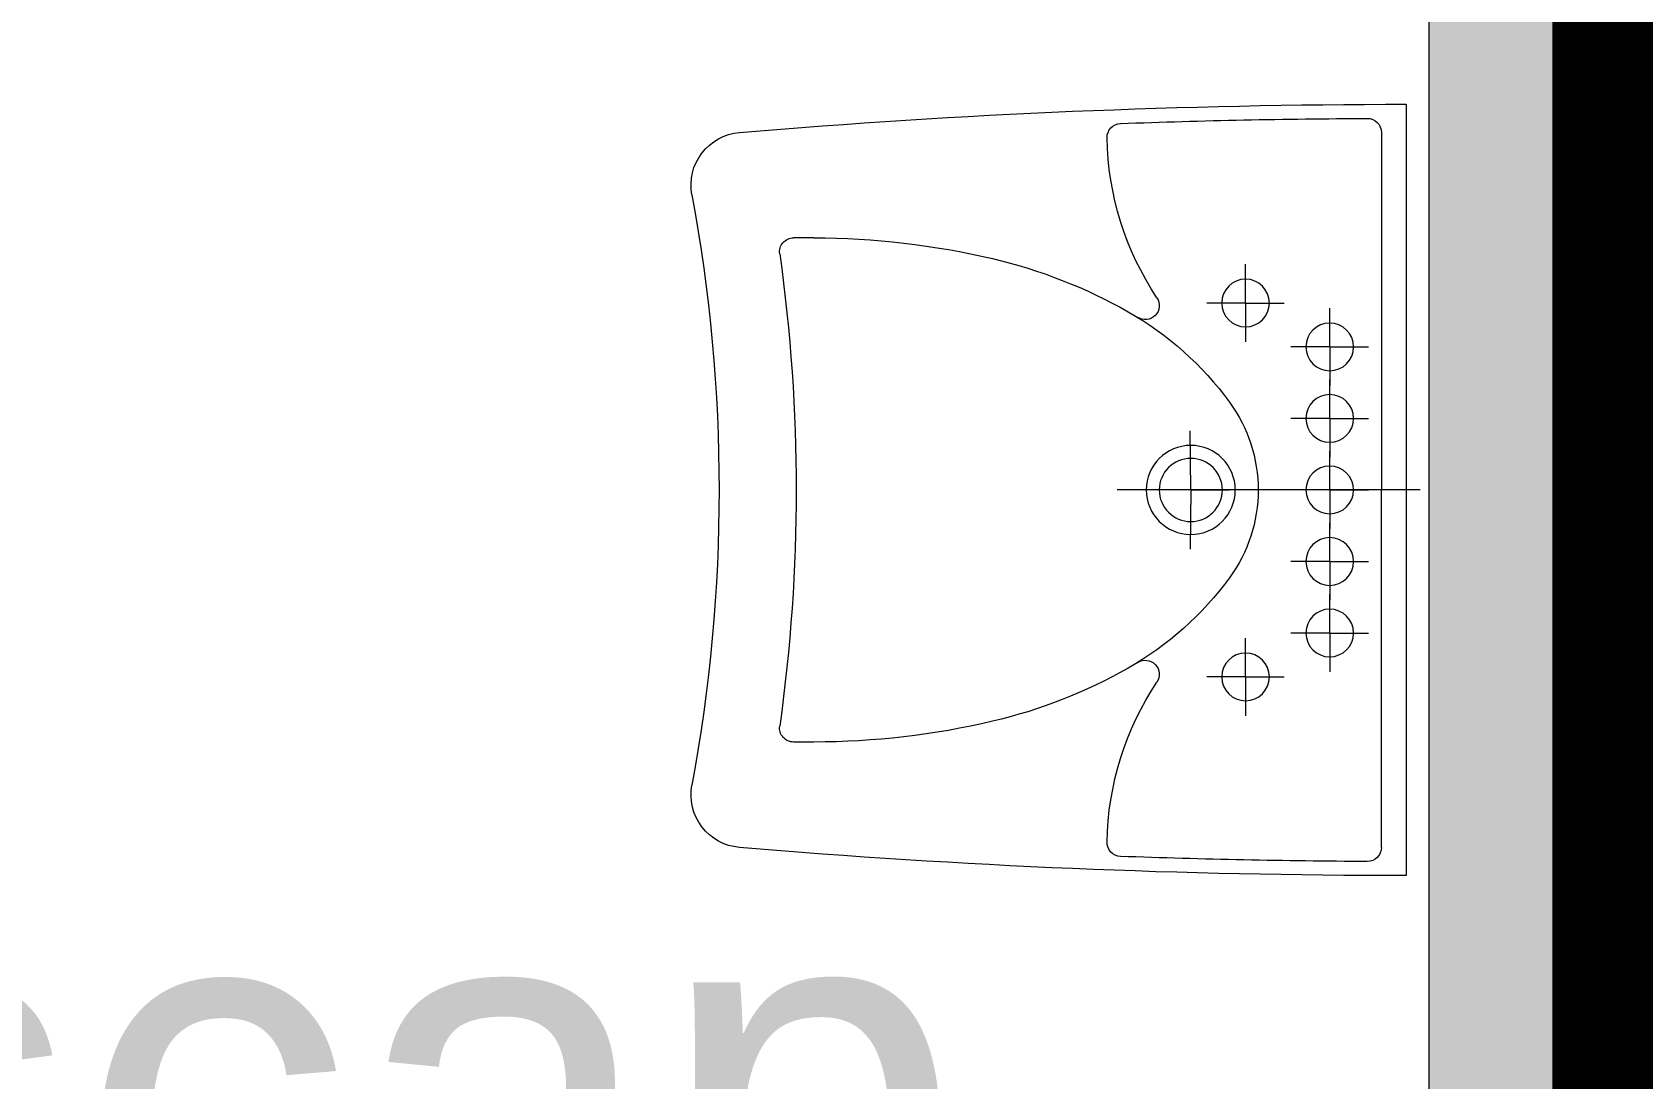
# Model space of a CAD drawing. Header units: metres. Extents: x 32 to 132, y -29 to 44.
# Drawn here: x 74.381 to 75.557, y -15.109 to -14.345 of the extents above; entities that cross this region are included whole.
import ezdxf

# ---------------------------------------------------------------- set-up
doc = ezdxf.new("R2010")
doc.units = ezdxf.units.M
doc.header["$LTSCALE"] = 100
doc.layers.add('A-WALL', color=8, linetype='Continuous', lineweight=9)
doc.layers.add('Arqui', color=8, linetype='Continuous', lineweight=0)

# ---------------------------------------------------------------- blocks, each defined once
blk = doc.blocks.new('lav discapacitados')
at = {"layer": 'Arqui'}
for p, q in [((0.135253219137212, 0.1249857523866922), (0.135253219137212, 0.1398517174943663)), ((0.5031648487233725, 0.1249857523866922), (0.5031648487233725, 0.1398517174943663)), ((0.3192090339321112, -0.3173512459202357), (0.3192090339321112, -0.0963769684626641)), ((0.3192090339321112, -0.1500449111522357), (0.3192090339321112, -0.1217486014688802)), ((0.3192090339321112, -0.1500449111522357), (0.2761677131779834, -0.14954767005338)), ((0.3192090339321112, -0.1500449111522357), (0.3624548523034718, -0.14954767005338)), ((0.3192090339321112, -0.1500449111522357), (0.3192090339321112, -0.1783412208355912)), ((0.1827583066583429, -0.1900212847035618), (0.1827583066583429, -0.1617249750202063)), ((0.4556597612022415, -0.1900212847017428), (0.4556597612022415, -0.1617249750183873)), ((0.1827583066583429, -0.1900212847035618), (0.1544619969749874, -0.1900212847035618)), ((0.1827583066583429, -0.1900212847035618), (0.1827583066583429, -0.2183175943869173)), ((0.1827583066583429, -0.1900212847035618), (0.2110546163416984, -0.1900212847035618)), ((0.4556597612022415, -0.1900212847017428), (0.427363451518886, -0.1900212847017428)), ((0.4556597612022415, -0.1900212847035618), (0.483956070885597, -0.1900212847035618)), ((0.4556597612022415, -0.1900212847017428), (0.4556597612022415, -0.2183175943850983)), ((0.2147981248413089, -0.2514394665199688), (0.2147981248413089, -0.2231431568366133)), ((0.267003579384891, -0.2514394665199688), (0.267003579384891, -0.2231431568366133)), ((0.3192090339321112, -0.2514394665199688), (0.3192090339321112, -0.2231431568366133)), ((0.3714144884756934, -0.2514394665199688), (0.3714144884756934, -0.2231431568366133)), ((0.4236199430229135, -0.2514394665199688), (0.4236199430229135, -0.2231431568366133)), ((0.2147981248413089, -0.2514394665199688), (0.1865018151579534, -0.2514394665199688)), ((0.2147981248413089, -0.2514394665217878), (0.2430944345246644, -0.2514394665217878)), ((0.2147981248413089, -0.2514394665199688), (0.2147981248413089, -0.2797357762033243)), ((0.267003579384891, -0.2514394665199688), (0.2387072697015355, -0.2514394665199688)), ((0.267003579384891, -0.2514394665217878), (0.2952998890682465, -0.2514394665217878)), ((0.267003579384891, -0.2514394665199688), (0.267003579384891, -0.2797357762033243)), ((0.3192090339321112, -0.2514394665199688), (0.2909127242487557, -0.2514394665199688)), ((0.3192090339321112, -0.2514394665217878), (0.3475053436154667, -0.2514394665217878)), ((0.3192090339321112, -0.2514394665199688), (0.3192090339321112, -0.2797357762033243)), ((0.3714144884756934, -0.2514394665199688), (0.3431181787923379, -0.2514394665199688)), ((0.3714144884756934, -0.2514394665217878), (0.3997107981590488, -0.2514394665217878)), ((0.3714144884756934, -0.2514394665199688), (0.3714144884756934, -0.2797357762033243)), ((0.4236199430229135, -0.2514394665199688), (0.395323633339558, -0.2514394665199688)), ((0.4236199430229135, -0.2514394665217878), (0.451916252706269, -0.2514394665217878)), ((0.4236199430229135, -0.2514394665199688), (0.4236199430229135, -0.2797357762033243)), ((0.0582521566498144, -0.2891646001048684), (0.3192090339321112, -0.2891646001048684)), ((0.580165911214408, -0.2891646001048684), (0.3192090339321112, -0.2891646001048684)), ((0.0377090339311508, -0.3073512459200174), (0.6007090339294336, -0.3073512459200174))]:
    blk.add_line(p, q, dxfattribs=at)
blk.add_lwpolyline([(0.135253219137212, 0.1249857523866922, 0.0577710403127236), (0.1503598284393774, -0.0053234044030432, 0.0714364488761166), (0.1891326298496096, -0.1042722415882054, 0.1064240047463505), (0.255175796322419, -0.1783472882184469, 0.1589711741621284), (0.3192090339321112, -0.1992340119745677, 0.1589711741621273)], format="xyb", dxfattribs=at)
for centre, radius in [((0.3192090339321112, -0.1500449111522357), 0.0325004545454486), ((0.3192090339321112, -0.1500449111522357), 0.0230318181818182), ((0.1827583066583429, -0.1900212847035618), 0.0174018181818182), ((0.4556597612022415, -0.1900212847035618), 0.0174018181818182), ((0.2147981248413089, -0.2514394665217878), 0.0174018181818182), ((0.267003579384891, -0.2514394665217878), 0.0174018181818182), ((0.3192090339321112, -0.2514394665217878), 0.0174018181818182), ((0.3714144884756934, -0.2514394665217878), 0.0174018181818182), ((0.4236199430229135, -0.2514394665217878), 0.0174018181818182)]:
    blk.add_circle(centre, radius, dxfattribs=at)
for centre, radius, start, end in [((0.0967174901702492, 0.1761675705688503), 0.0385357289663649, 79.48537993718864, 175.1509616286944), ((0.3192090339321112, 1.374917347020071), 1.180686774759321, 259.4853799371886, 280.5146200628114), ((0.5417005776903352, 0.1761675705688503), 0.0385357289663649, 4.849038371305557, 100.5146200628113), ((5.796283313211006, -0.3073512459200174), 5.758574279279992, 175.1509616286944, 180), ((-5.157865245350421, -0.3073512459200174), 5.758574279279992, 0, 4.849038371305557), ((0.1454895827732798, 0.1398517174943663), 0.0102363636363636, 81.99352669615462, 180), ((0.3192090339321112, 1.374917347020071), 1.236986774759321, 261.9935266961546, 278.0064733038454), ((0.4929284850873046, 0.1398517174943663), 0.0102363636363636, 0, 98.00647330384537), ((-0.0664098864513108, 0.1249857523866922), 0.5695747351746535, 346.7745530553977, 0), ((0.1241562364916717, 0.0801995696760969), 0.3738165951801937, 330.4302897228375, 346.7745530553977), ((0.0619599407250462, -0.0991569113962214), 0.0102363636363636, 88.96034643525914, 177.9206928705051), ((0.0581817612032865, -0.3073512459200174), 0.2184649773478007, 56.42947407734792, 88.96034643525914), ((0.580236306657298, -0.3073512459200174), 0.2184649773478007, 91.03965356474089, 123.570525922652), ((0.5764581271355383, -0.0991569113962214), 0.0102363636363636, 2.079307129494833, 91.03965356474089), ((5.796283313211006, -0.3073512459200174), 5.748337915643628, 177.9206928705051, 179.7161909513699), ((0.2442254417032927, 0.0120747022097021), 0.2357672865691353, 306.1311668824234, 330.4302897228375), ((-5.157865245350421, -0.3073512459200174), 5.748337915643628, 0.2838090486300583, 2.079307129494833), ((0.1846451419510231, -0.1167959607723787), 0.0102363636363636, 236.429474077348, 31.59130941341888), ((0.4537729259095613, -0.1167959607723787), 0.0102363636363636, 148.4086905865811, 303.5705259226521), ((0.3192090339321112, -0.09063606236532001), 0.108597949609807, 270, 306.1311668824234), ((0.0582521566498144, -0.2789282364688006), 0.0102363636363636, 179.7161909513699, 270), ((0.580165911214408, -0.2789282364688006), 0.0102363636363636, 270, 0.2838090486300583)]:
    blk.add_arc(centre, radius, start, end, dxfattribs=at)
blk = doc.blocks.new('A$C648cc0e8')
at = {"layer": 'Arqui', "ltscale": 0.03}
h = blk.add_hatch(color=256, dxfattribs=at)
h.dxf.hatch_style = 1
h.paths.add_polyline_path([(24.02108302600038, 17.30041772468894), (24.02108302605177, 17.15041289377905), (24.36928002234833, 17.15040975919646), (24.36928002206366, 17.3004145875434)])
h.paths.add_polyline_path([(24.36928001682497, 17.30041458777623), (24.51928484726943, 17.30041458771257), (24.51930358409061, 15.95068890091488), (24.36929875679004, 15.95068890237644)])
h.paths.add_polyline_path([(27.08080971764036, 15.80041772402046), (27.08080971764036, 15.95044296320293), (24.02108302660565, 15.95076102896974), (24.02108302660565, 15.80073578978727)])
h.paths.add_polyline_path([(23.67113132393285, 11.17668049485883), (23.67108288252996, 15.80136482641274), (23.52108288506781, 15.80136483007072), (23.52112372328668, 11.54206135862523), (23.52108301307373, 11.17668564871428)])
h.paths.add_polyline_path([(27.0807541421492, 12.62597841577963), (26.93072890296628, 12.62597841577963), (26.93073815398645, 15.80042472565901), (27.08076339316938, 15.80042472565901)])
h.paths.add_polyline_path([(25.68047848201047, 12.77599803313069), (25.68068328350807, 11.08640417694141), (25.83073238568966, 11.08640417694141), (25.83052758419205, 12.77599803313069)])
h.paths.add_polyline_path([(25.83072445623964, 11.08640417694141), (25.9807305798696, 11.08661312883532), (25.9807305798696, 11.23666223101691), (25.83072445623964, 11.236453279123)])
h.paths.add_polyline_path([(27.08075628268909, 11.2366491450307), (26.93073104350617, 11.2366491450307), (26.93072409640024, 10.58694314641843), (27.08074933558316, 10.58694314641843)])
h.paths.add_polyline_path([(26.88081419837397, 11.08639345294478), (26.93073104353732, 11.08660297077358), (26.93073104353732, 11.23665207295517), (26.88081419837397, 11.23644255512636)])
h.paths.add_polyline_path([(26.93076722020044, 9.38690131798512), (26.93076430776898, 8.892038376253822), (27.08081340995057, 8.892038376253822), (27.08081632238202, 9.38690131798512)])
h.paths.add_polyline_path([(23.52108321192543, 8.741989264785389), (27.08081340995216, 8.741989560506681), (27.08081340995216, 8.892038662688265), (24.02108306778644, 8.892038366301222), (24.02108306783191, 8.776607194994085), (23.52108321203957, 8.77660719664209)])
h.paths.add_polyline_path([(30.3965158690163, 11.23664914624942), (30.3965158690163, 11.08664460700174), (29.83005838890074, 11.08664460730006), (29.8300584264324, 8.721987162859023), (29.68001183184595, 8.721987163256472), (29.68001179431428, 11.23664914599749)])
h.paths.add_polyline_path([(32.94890514627502, 11.23664914519077), (32.94890514627502, 11.08664461302897), (32.52108301720739, 11.08664461302897), (32.52108301562828, 11.17660719533296), (32.02108301586111, 11.17660719465266), (32.0210830174359, 11.08664461023045), (31.59651586901634, 11.08664460819682), (31.59651586901634, 11.23664914519077)])
h.paths.add_polyline_path([(29.83005842521868, 8.72198716302455), (36.87263001719964, 8.721987160431581), (36.87263001719964, 8.874685833633976), (29.83005842521868, 8.874685836226945)])
h.paths.add_polyline_path([(35.14806281910762, 11.23661141647199), (35.14806281910762, 11.08660687961174), (34.14890514627803, 11.08660687784186), (34.14890514627803, 11.23661141537696)])
h.paths.add_polyline_path([(34.57345251769141, 8.874685834467982), (34.72349911213234, 8.874685834067805), (34.72349214928147, 11.08660687690508), (34.57349215181932, 11.08660688056671), (34.57349215186866, 11.0886186109833), (34.57345251769141, 8.874685834467982), (34.57340592129469, 8.874685834300635)])
h.paths.add_polyline_path([(36.34806281910744, 11.23661141747243), (36.34806281910744, 11.08660687777274), (36.8726300064485, 11.08660687860129), (36.87263001755844, 8.72198715525019), (37.02267661214489, 8.721987165518385), (37.02267660103496, 11.23661142716946)])
h.paths.add_polyline_path([(40.01871566847046, 8.87658045814942), (43.8199164507372, 8.876603291093943), (43.8199164507372, 8.726554189227045), (39.468663513141, 8.726465617512531), (39.46866351301298, 11.17562739335381), (39.51870994589206, 11.17565969160887), (39.51871562849476, 8.775659753416676), (40.01871566847046, 8.775659753201126)])
h.paths.add_polyline_path([(43.25398944821961, 10.3802275354451), (43.25401398718475, 8.876561448476878), (43.10396488531876, 8.876561448476878), (43.10394034635362, 10.3802275354451)], flags=17)
h.paths.add_polyline_path([(43.25399246417885, 10.38023832220506), (43.66987085908943, 10.38027859829481), (43.66987085908943, 10.23022949642882), (43.25399246417885, 10.23018922033998)], flags=17)
h.paths.add_polyline_path([(43.81991645221854, 10.38026937806217), (43.81994099118367, 8.876603291093943), (43.66989188931768, 8.876603291093943), (43.66986735035255, 10.38026937806217)])
h.paths.add_polyline_path([(39.63220852828897, 11.17531108487083), (39.63218520357293, 14.78818550179813), (39.4686635144418, 14.78818582489521), (39.46866351301321, 11.176007130382)])
h.paths.add_polyline_path([(40.67516985483451, 12.69612977540646), (43.66986735597618, 12.69614234912251), (43.66986735597618, 12.54609324725652), (40.67516985483451, 12.54608067354138)])
h.paths.add_polyline_path([(41.12715264289534, 13.63531701639704), (41.12715574120205, 12.69613163352324), (41.27720484306803, 12.69613163352324), (41.27720174476133, 13.63531701639704)])
h.paths.add_polyline_path([(39.76883751361459, 12.69611761797069), (39.63219919424444, 12.69612948302938), (39.63219919424444, 12.54608038116339), (39.76883751361459, 12.54606851610561)])
h.paths.add_polyline_path([(43.8199087816771, 14.78820850496732), (43.81993376644539, 13.58437504235962), (43.6698846645794, 13.58437504235962), (43.66985967981111, 14.78820850496732)])
h.paths.add_polyline_path([(41.12083308249191, 14.78818582489703), (43.66986051581728, 14.78821047090923), (43.66986051581728, 14.63816136904325), (41.12083308249191, 14.63813672303195)])
h.paths.add_polyline_path([(41.12708989445753, 18.55657320014188), (41.12716868043697, 16.99568422330822), (41.27721778230296, 16.99568422330822), (41.27713888318488, 18.55657351551736)])
h.paths.add_polyline_path([(42.8919629826222, 18.55286226220278), (41.12708264446758, 18.55673813589283), (41.12708264446758, 18.70678723775882), (42.89285092306261, 18.70270816514358)])
h.paths.add_polyline_path([(38.62350671392949, 17.30222814723174), (34.9720330622439, 17.30220558609517), (34.97203305760274, 17.15220138464292), (38.62350670928834, 17.15222394566308)])
h.paths.add_polyline_path([(36.92267440154603, 14.78819304471972), (36.77264916236311, 14.78819304471972), (36.77258057969004, 16.1132138974931), (36.92260581887297, 16.1132138974931)])
h.paths.add_polyline_path([(36.77258569331491, 15.79960393236388), (36.77258569331491, 15.94962917154635), (36.13890923535894, 15.95017946331927), (36.13890923535894, 15.8001542241368)])
h.paths.add_polyline_path([(29.68001179199371, 14.78818038338022), (36.92267440154603, 14.78819304471972), (36.92267440618718, 14.63818884326747), (29.68001179663486, 14.63817618181156)])
h.paths.add_polyline_path([(35.27349214928142, 14.78829297807943), (35.1234669100985, 14.78829297807943), (35.12341498744229, 15.80004042418523), (35.27344022662521, 15.80004042418523)])
h.paths.add_polyline_path([(34.68494942129894, 15.79982709126079), (34.68494942129894, 15.94985233044326), (35.3389092344338, 15.95017946331927), (35.3389092344338, 15.8001542241368)])
h.paths.add_polyline_path([(33.32108297858338, 15.80009059116537), (33.32108297858338, 15.95011583034784), (33.88494942128352, 15.95044296320293), (33.88494942128352, 15.80041772402046)])
h.paths.add_polyline_path([(33.62430989701681, 14.78839291143913), (33.47428465783389, 14.78839291143913), (33.47423670135402, 15.80017944485598), (33.62426194053694, 15.80017944485598)])
h.paths.add_polyline_path([(29.68003440240784, 15.80010303504287), (29.68003440240784, 15.95012827422534), (32.02108297976531, 15.95044296320293), (32.02108297976531, 15.80041772402046)])
h.paths.add_polyline_path([(29.68019310007764, 14.78818051485223), (29.68001977277538, 15.80011311804401), (29.83006887495696, 15.80011311804401), (29.83024220225923, 14.78818051485223)])
h.paths.add_polyline_path([(34.97195288847081, 17.3022149668991), (34.97222364131778, 20.00111130032337), (35.12240834025317, 20.00111130496362), (35.12213758752262, 17.30221497154025)])
h.paths.add_polyline_path([(43.01991647315492, 20.15113788531517), (34.97204314615522, 20.15111550272422), (34.97204314151406, 20.00111130127198), (43.01991646851377, 20.0011336837465)])
at = {"layer": 'Arqui', "ltscale": 5, "const_width": 0.1198957787484005}
blk.add_lwpolyline([(12.22752302519928, 63.10160464090632), (43.81991650353996, 63.10159573244209), (43.81991650354178, 8.626593541769125), (12.22752302520132, 8.62660245023335)], close=True, dxfattribs=at)
at = {"layer": 'Arqui'}
blk.add_lwpolyline([(43.8199087816771, 14.78820850496732), (43.81993376644539, 13.58437504235962), (43.6698846645794, 13.58437504235962), (43.66985967981111, 14.78820850496732)], close=True, dxfattribs=at)
at = {"layer": 'Arqui', "xscale": -1, "rotation": 89.99999862940636}
blk.add_blockref('lav discapacitados', (43.34595165732946, 14.61408878936845), dxfattribs=at)
at = {"layer": 'Arqui'}
blk.add_text('Wc Discap.', height=0.3, rotation=0.06685865453028599, dxfattribs=at).set_placement((41.41348963764347, 13.70320029282857))

msp = doc.modelspace()

# ---------------------------------------------------------------- block references
at = {"layer": 'A-WALL'}
msp.add_blockref('A$C648cc0e8', (31.73064731128203, -28.97426442127666), dxfattribs=at)

doc.saveas('drawing.dxf')
